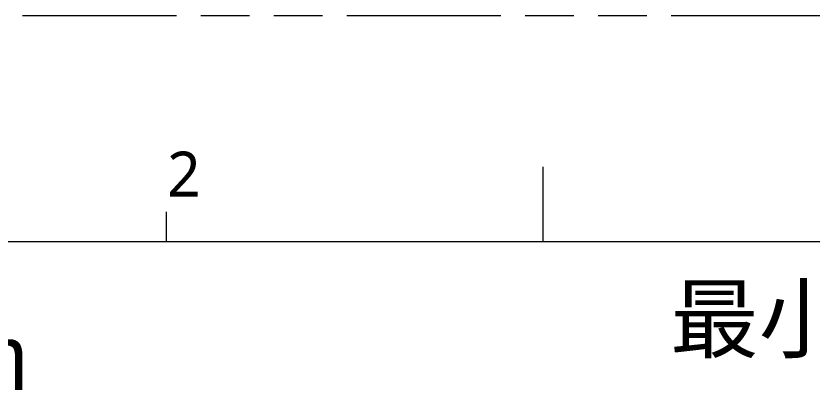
# Model space of a CAD drawing. Extents: x 1548 to 1929, y -174 to 95.
# Drawn here: x 1618.68 to 1667.75, y 71.43 to 94.93 of the extents above; entities that cross this region are included whole.
import ezdxf

# ---------------------------------------------------------------- set-up
doc = ezdxf.new("R2010")
doc.units = 0
doc.linetypes.add('PHANTOM', pattern=[29.5, 9.5, -1.5, 3, -1.5, 3, -1.5, 9.5])
doc.layers.get('0').update_dxf_attribs({"lineweight": 5})
doc.layers.add('0PAPERF', color=2, linetype='PHANTOM', lineweight=5, plot=False)
doc.layers.add('DIM', color=3, linetype='Continuous', lineweight=5)
doc.layers.add('備註', color=1, linetype='Continuous', lineweight=5)
doc.styles.get("Standard").update_dxf_attribs({"font": 'txt.shx'})

msp = doc.modelspace()

# ---------------------------------------------------------------- linework, layer by layer
for p, q in [((1651.184, 80.994), (1651.184, 85.639)), ((1627.959, 80.994), (1627.959, 82.852)), ((1916.87, 80.994), (1558.286, 80.994))]:
    msp.add_line(p, q)
at = {"layer": '0PAPERF'}
msp.add_line((1928.578, 94.935), (1547.602, 94.935), dxfattribs=at)

# ---------------------------------------------------------------- texts
at = {"layer": 'DIM', "color": 0, "insert": (1627.992, 86.567), "char_height": 2.78692, "width": 1.69676, "attachment_point": 1}
msp.add_mtext('{\\fMicrosoft JhengHei|b0|i0|c136|p0;2}', dxfattribs=at)
at = {"layer": '備註', "color": 1, "linetype": 'Continuous', "char_height": 4, "attachment_point": 1}
for s, insert, width in [('{\\fPMingLiU|b0|i0|c136|p18;最小線寬76.2%%P7.6um}', (1659.015, 78.266), 111.26621), ('{\\fPMingLiU|b0|i0|c136|p18;最小線距76.1um%%P7.6um}', (1562.734, 75.873), 89.51287)]:
    msp.add_mtext(s, dxfattribs=dict(at, insert=insert, width=width))

doc.saveas('drawing.dxf')
